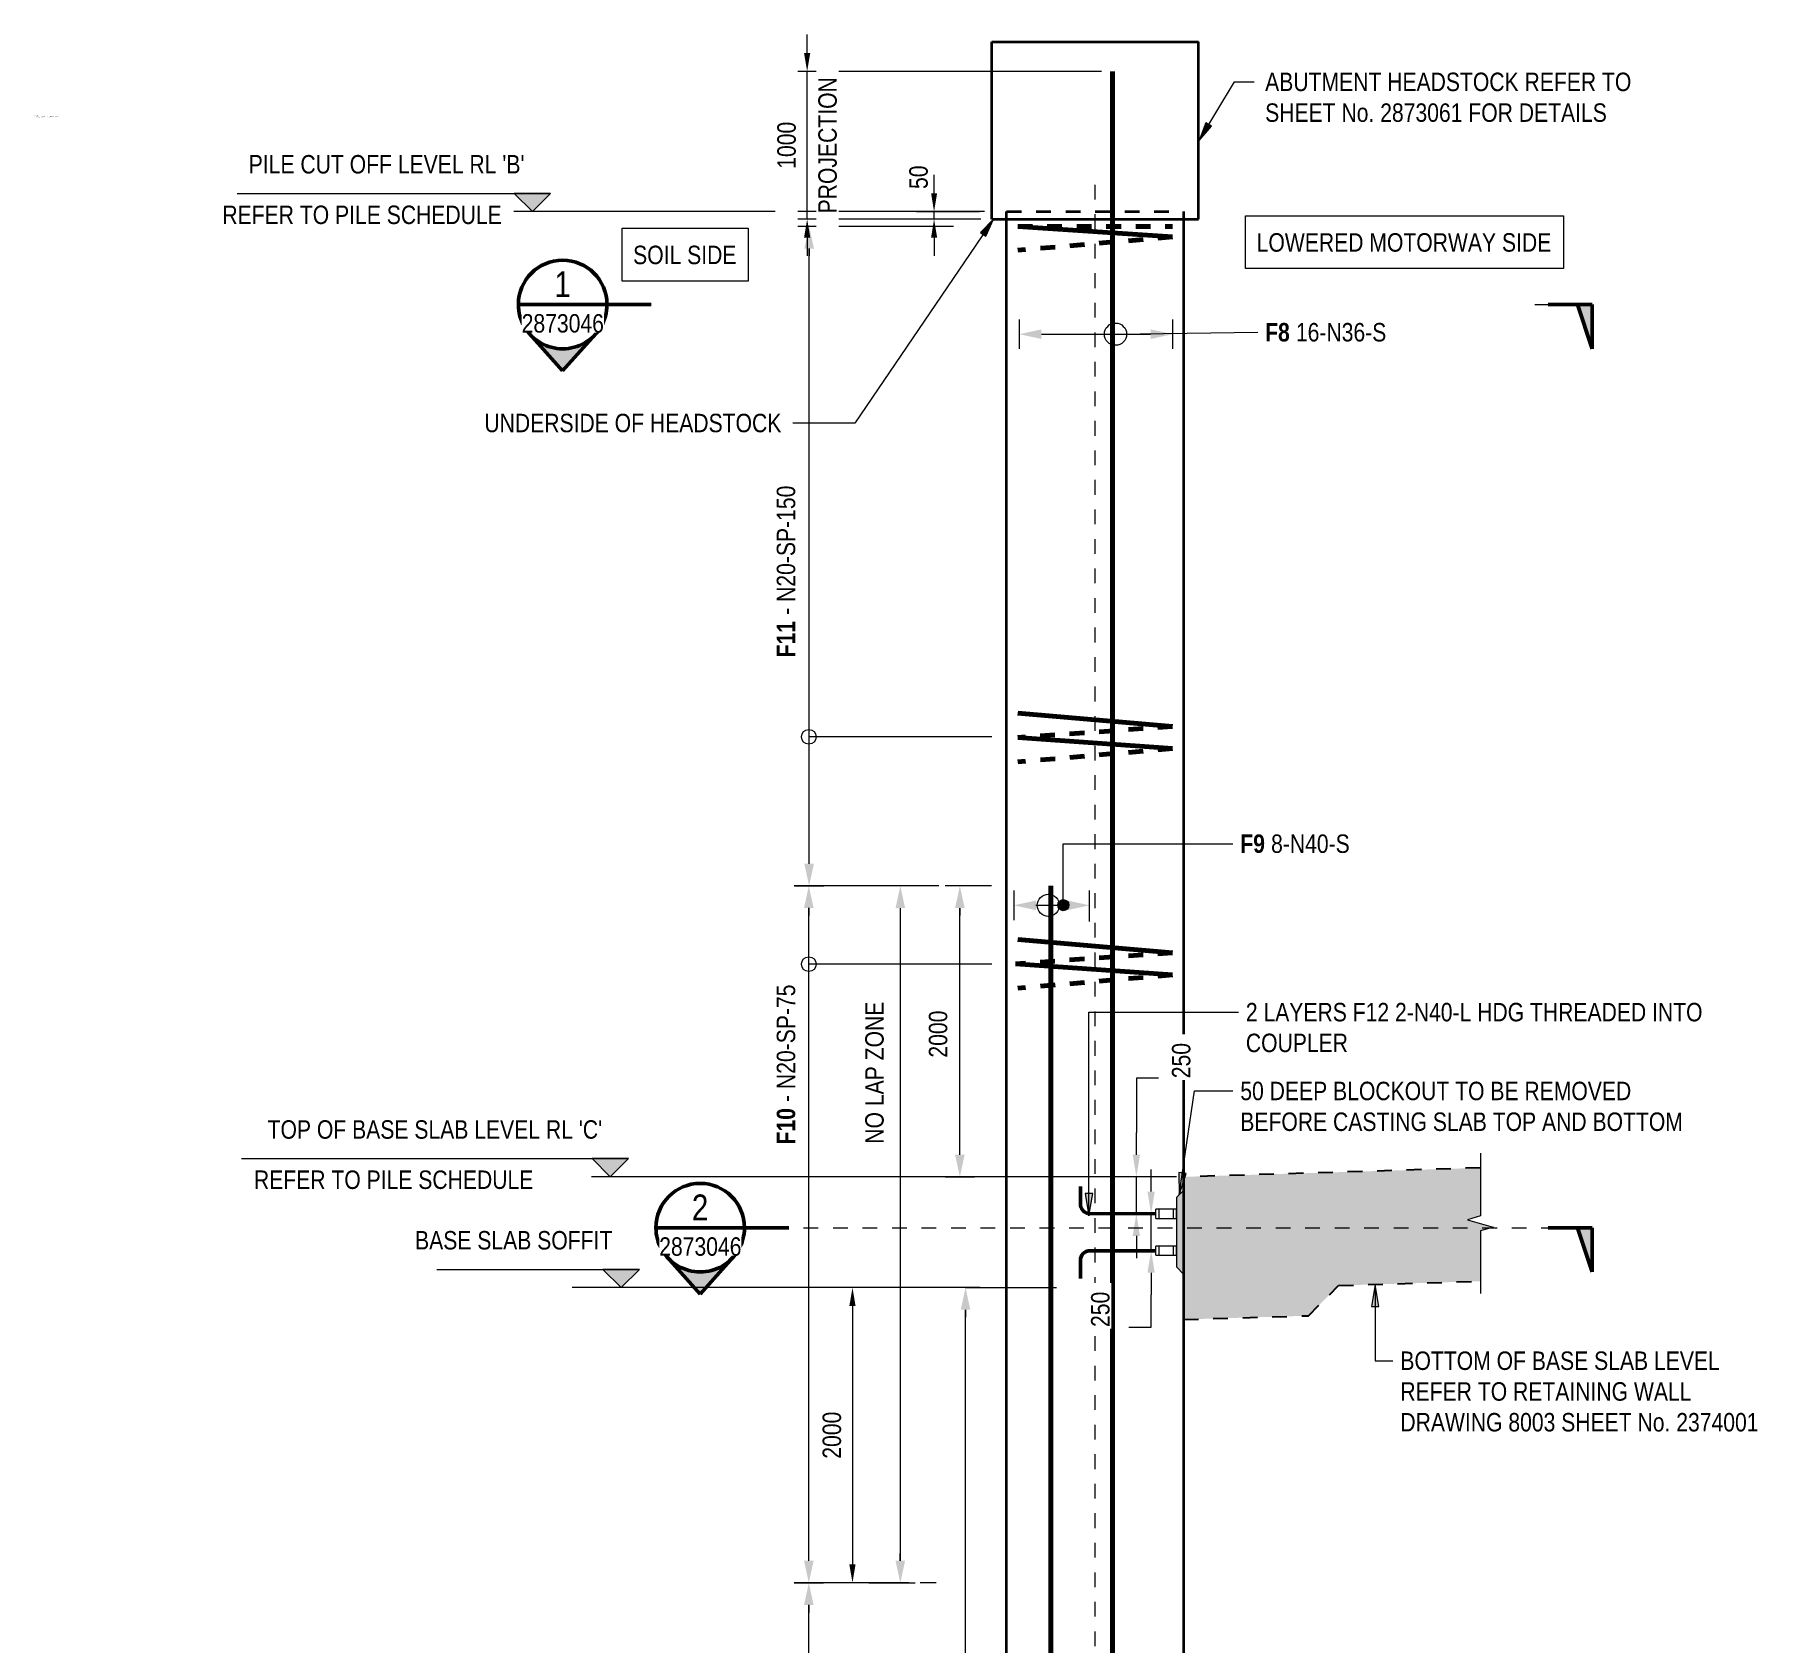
# Model space of a CAD drawing. Header units: metres. Extents: x 1.3 to 20.2, y -17.3 to 3.8.
# Drawn here: x 1.31 to 12.99, y -7.74 to 3.16 of the extents above; entities that cross this region are included whole.
import ezdxf

# ---------------------------------------------------------------- set-up
doc = ezdxf.new("R2010")
doc.units = ezdxf.units.M
for name, pattern in [('Dot_Section Line', [0.02, 0, -0.02]), ('JacobsCenter', [0.015, 0.009, -0.0015, 0.003, -0.0015]), ('JacobsDash', [0.0045, 0.003, -0.0015])]:
    doc.linetypes.add(name, pattern=pattern)
doc.layers.get('Defpoints').update_dxf_attribs({"color": 41})
for name, color, linetype, lineweight in [('A-ANNO-DIMS', 7, 'Continuous', 9), ('A-ANNO-NOTE', 7, 'Continuous', 9), ('A-DETL', 7, 'Continuous', 13), ('A-DETL-GENF', 7, 'Continuous', 9), ('G-ANNO-SYMB', 7, 'Continuous', 9), ('G-ANNO-TEXT', 7, 'Continuous', 9)]:
    doc.layers.add(name, color=color, linetype=linetype, lineweight=lineweight)
doc.styles.add('Arial Narrow', font='ARIALN.TTF', dxfattribs={"height": 0.0035})
doc.styles.add('Arial Narrow_1', font='ARIALN.TTF', dxfattribs={"height": 0.005})
doc.styles.add('Arial Narrow_2', font='ARIALN.TTF', dxfattribs={"height": 0.125})
doc.styles.add('Arial Narrow_3', font='ARIALN.TTF', dxfattribs={"height": 0.175})
doc.styles.add('Arial Narrow_B', font='ARIALNB.TTF', dxfattribs={"height": 0.125})
doc.dimstyles.new('____ddd_____Opaque', dxfattribs={"dimscale": 0.3048, "dimtxt": 0.127929, "dimasz": 0.492126, "dimexe": 0.246063, "dimexo": 0.164042, "dimgap": 0.19685, "dimtad": 1, "dimdec": 0, "dimlfac": 1000, "dimzin": 0, "dimdsep": 46, "dimtxsty": 'Arial Narrow_2', "dimsah": 1, "dimcen": 0.09, "dimaunit": 1, "dimadec": 4, "dimazin": 0, "dimtfac": 1, "dimtdec": 4, "dimtix": 1, "dimtmove": 1, "dimatfit": 3, "dimfxl": 1, "dimtvp": 1, "dimtfill": 1, "dimtolj": 1, "dimtzin": 0, "dimlwd": 13, "dimlwe": 13, "dimarcsym": 2})
doc.dimstyles.new('Dimension_Standard_O__mm_', dxfattribs={"dimscale": 0.3048, "dimtxt": 0.127929, "dimasz": 0.410105, "dimexe": 0.393701, "dimexo": 0.246063, "dimgap": 0.246063, "dimtad": 1, "dimdec": 0, "dimlfac": 1000, "dimzin": 0, "dimdsep": 46, "dimtxsty": 'Arial Narrow_2', "dimsah": 1, "dimcen": 0.09, "dimaunit": 1, "dimadec": 4, "dimazin": 0, "dimtfac": 1, "dimtdec": 4, "dimtix": 1, "dimtmove": 0, "dimatfit": 3, "dimfxl": 1, "dimtvp": 1, "dimtfill": 1, "dimtolj": 1, "dimtzin": 0, "dimlwd": 18, "dimlwe": 18, "dimarcsym": 2})
doc.dimstyles.new('Dimension_Standard_O__mm__1', dxfattribs={"dimscale": 0.3048, "dimtxt": 0.127929, "dimasz": 0.410105, "dimexe": 0.393701, "dimexo": 0.246063, "dimgap": 0.246063, "dimtad": 1, "dimdec": 0, "dimlfac": 1000, "dimzin": 0, "dimdsep": 46, "dimtxsty": 'Arial Narrow_2', "dimsah": 1, "dimcen": 0.09, "dimaunit": 1, "dimadec": 4, "dimazin": 0, "dimtfac": 1, "dimtdec": 4, "dimtix": 1, "dimtmove": 2, "dimatfit": 3, "dimfxl": 1, "dimtvp": 1, "dimtfill": 1, "dimtolj": 1, "dimtzin": 0, "dimlwd": 18, "dimlwe": 18, "dimarcsym": 2})

# ---------------------------------------------------------------- blocks, each defined once
blk = doc.blocks.new('T2DExtentArrowReinf2 - Extent-7882080-DRG-2873046 - PILE ELAVATION')
at = {"layer": 'A-DETL-GENF'}
for p, q in [((0, 0.01), (0, -0.047)), ((0.15, 0), (0.89, 0)), ((1.04, -0.047), (1.04, 0))]:
    blk.add_line(p, q, dxfattribs=at)
blk = doc.blocks.new('T2DExtentArrowReinf2 - Extent-9206453-DRG-2873046 - PILE ELAVATION')
at = {"layer": 'A-DETL-GENF'}
for p, q in [((0, 0.01), (0, -0.038)), ((0.15, 0), (0.364, 0)), ((0.514, -0.11), (0.514, 0))]:
    blk.add_line(p, q, dxfattribs=at)
blk = doc.blocks.new('T2DExtentArrowReinf2 - Extent-9206446-DRG-2873046 - PILE ELAVATION')
at = {"layer": 'A-DETL-GENF'}
for p, q in [((0, 0.01), (0, -0.038)), ((0.15, 0), (4.317, 0)), ((4.467, -0.979), (4.467, 0))]:
    blk.add_line(p, q, dxfattribs=at)
blk = doc.blocks.new('T2DExtentArrowReinf2 - Extent-9206425-DRG-2873046 - PILE ELAVATION')
at = {"layer": 'A-DETL-GENF'}
for p, q in [((0, 0.01), (0, -0.038)), ((0.15, 0), (5.806, 0)), ((5.956, -0.616), (5.956, 0))]:
    blk.add_line(p, q, dxfattribs=at)
blk = doc.blocks.new('SC_DET_BREAK LINE - Std Break-9236497-DRG-2873046 - PILE ELAVATION')
at = {"layer": 'A-DETL-GENF', "lineweight": 13}
for p, q in [((-0.1, 0), (0.325, 0)), ((0.325, 0), (0.35, -0.087)), ((0.35, -0.087), (0.4, 0.087)), ((0.4, 0.087), (0.425, 0)), ((0.425, 0), (0.85, 0))]:
    blk.add_line(p, q, dxfattribs=at)
blk = doc.blocks.new('T2DExtentArrowReinf2 - Extent-9206422-DRG-2873046 - PILE ELAVATION')
at = {"layer": 'A-DETL-GENF'}
for p, q in [((0, 0.01), (0, -0.038)), ((0.15, 0), (1.821, 0)), ((1.971, -0.214), (1.971, 0))]:
    blk.add_line(p, q, dxfattribs=at)
blk = doc.blocks.new('T2DExtentArrowReinf2 - Extent-9206427-DRG-2873046 - PILE ELAVATION')
at = {"layer": 'A-DETL-GENF'}
for p, q in [((0, 0.01), (0, -0.038)), ((0.15, 0), (8.973, 0)), ((9.123, -0.616), (9.123, 0))]:
    blk.add_line(p, q, dxfattribs=at)
blk = doc.blocks.new('T2DExtentArrowReinf2 - Extent-9206438-DRG-2873046 - PILE ELAVATION')
at = {"layer": 'A-DETL-GENF'}
for p, q in [((0, 0.01), (0, -0.038)), ((0.15, 0), (4.572, 0)), ((4.722, -0.88), (4.722, 0))]:
    blk.add_line(p, q, dxfattribs=at)
blk = doc.blocks.new('T2DExtentArrowReinf2 - Extent-9206458-DRG-2873046 - PILE ELAVATION')
at = {"layer": 'A-DETL-GENF'}
for p, q in [((0, 0.01), (0, -0.038)), ((0.15, 0), (4.572, 0)), ((4.722, -0.214), (4.722, 0))]:
    blk.add_line(p, q, dxfattribs=at)
blk = doc.blocks.new('Drafting View - sectionTail-4870194-DRG-2873046 - PILE ELAVATION')
at = {"layer": 'G-ANNO-SYMB'}
blk.add_hatch(color=256, dxfattribs=at).paths.add_polyline_path([(-0.006, 0.006), (-0.004, 0), (-0.006, 0)])
at = {"layer": 'G-ANNO-SYMB', "lineweight": 50}
for p, q in [((-0.006, 0.006), (-0.006, 0)), ((-0.004, 0), (-0.006, 0.006)), ((-0.006, 0), (-0.004, 0)), ((-0.006, 0), (0, 0))]:
    blk.add_line(p, q, dxfattribs=at)
blk = doc.blocks.new('Drafting View - SectionHead-4898858-DRG-2873046 - PILE ELAVATION')
at = {"layer": 'G-ANNO-SYMB'}
h = blk.add_hatch(color=256, dxfattribs=at)
edge = h.paths.add_edge_path()
edge.add_line((-0.002, 0.009), (0.00247, 0.004))
edge.add_arc((-0.002, 0), 0.006, 41.8277, 138.1723)
edge.add_line((-0.00647, 0.004), (-0.002, 0.009))
at = {"layer": 'G-ANNO-SYMB', "lineweight": 50}
for p, q in [((-0.002, 0.009), (-0.00647, 0.004)), ((0.00247, 0.004), (-0.002, 0.009)), ((0.004, 0), (0.01, 0))]:
    blk.add_line(p, q, dxfattribs=at)
for start, end in [(360, 180), (180, 360)]:
    blk.add_arc((-0.002, 0), 0.006, start, end, dxfattribs=at)
blk = doc.blocks.new('DIMBLOCK1-DRG-2873046 - PILE ELAVATION')
at = {"layer": 'A-ANNO-DIMS', "color": 0, "lineweight": 18, "transparency": 16777216}
for p, q in [((6.546, 3.036), (6.546, 3.161)), ((8.541, 2.911), (6.426, 2.911)), ((6.546, 1.911), (6.546, 2.911)), ((7.723, 1.911), (6.426, 1.911)), ((6.546, 1.786), (6.546, 1.661))]:
    blk.add_line(p, q, dxfattribs=at)
at = {"layer": 'A-ANNO-DIMS', "color": 0, "transparency": 16777216}
for points in [[(6.525, 3.036), (6.567, 3.036), (6.546, 2.911)], [(6.525, 1.786), (6.567, 1.786), (6.546, 1.911)]]:
    blk.add_solid(points, dxfattribs=at)
at = {"layer": 'Defpoints', "color": 0, "transparency": 16777216}
for p in [(6.546, 2.911), (8.616, 2.911), (7.798, 1.911)]:
    blk.add_point(p, dxfattribs=at)
at = {"layer": 'A-ANNO-DIMS', "color": 0, "lineweight": 18, "transparency": 16777216, "char_height": 0.125, "width": 1.10872, "attachment_point": 5, "rotation": 90, "style": 'Arial Narrow_2', "bg_fill": 3, "box_fill_scale": 1.1, "bg_fill_color": 256, "bg_fill_true_color": 13158600, "bg_fill_transparency": 0}
for s, insert in [('\\A1;1000', (6.407, 2.411)), ('\\A1;PROJECTION', (6.685, 2.411))]:
    blk.add_mtext(s, dxfattribs=dict(at, insert=insert))
blk = doc.blocks.new('SYM_ANO_Level1 - FINISHED LEVEL-7882076-DRG-2873046 - PILE ELAVATION')
at = {"layer": 'A-ANNO-NOTE'}
blk.add_hatch(color=256, dxfattribs=at).paths.add_polyline_path([(0, 0), (0.00247, -0.00247), (-0.00247, -0.00247)])
for p, q in [((-0.00247, 0), (0.00253, 0)), ((0, 0), (-0.00247, -0.00247)), ((0.00247, -0.00247), (0, 0)), ((-0.00247, -0.00247), (0.00247, -0.00247)), ((0.025, -0.00247), (-0.00247, -0.00247))]:
    blk.add_line(p, q, dxfattribs=at)
blk = doc.blocks.new('DIMBLOCK2-DRG-2873046 - PILE ELAVATION')
at = {"layer": 'A-ANNO-DIMS', "color": 0, "lineweight": 13, "transparency": 16777216}
for p, q in [((8.927, -3.909), (8.777, -3.909)), ((8.777, -3.909), (8.777, -4.277)), ((8.777, -4.427), (8.777, -4.277)), ((9.048, -4.577), (8.702, -4.577)), ((8.777, -4.827), (8.777, -4.577)), ((8.86, -4.827), (8.702, -4.827)), ((8.777, -4.977), (8.777, -5.127))]:
    blk.add_line(p, q, dxfattribs=at)
at = {"layer": 'A-ANNO-DIMS', "color": 0, "transparency": 16777216}
for points in [[(8.752, -4.427), (8.802, -4.427), (8.777, -4.577)], [(8.752, -4.977), (8.802, -4.977), (8.777, -4.827)]]:
    blk.add_solid(points, dxfattribs=at)
at = {"layer": 'Defpoints', "color": 0, "transparency": 16777216}
for p in [(8.777, -4.577), (9.098, -4.577), (8.91, -4.827)]:
    blk.add_point(p, dxfattribs=at)
at = {"layer": 'A-ANNO-DIMS', "color": 0, "lineweight": 13, "transparency": 16777216, "insert": (9.018, -3.909), "char_height": 0.125, "width": 0.2851, "attachment_point": 1, "rotation": 90, "line_spacing_factor": 0.974696, "style": 'Arial Narrow_2', "bg_fill": 3, "box_fill_scale": 1.1, "bg_fill_color": 256, "bg_fill_true_color": 13158600, "bg_fill_transparency": 0}
blk.add_mtext('\\A1;250', dxfattribs=at)
blk = doc.blocks.new('DIMBLOCK3-DRG-2873046 - PILE ELAVATION')
at = {"layer": 'A-ANNO-DIMS', "color": 0, "lineweight": 13, "transparency": 16777216}
for p, q in [((8.877, -4.677), (8.877, -4.527)), ((8.86, -4.827), (8.802, -4.827)), ((8.877, -5.077), (8.877, -4.827)), ((8.86, -5.077), (8.802, -5.077)), ((8.877, -5.227), (8.877, -5.377)), ((8.877, -5.595), (8.877, -5.377)), ((8.727, -5.595), (8.877, -5.595))]:
    blk.add_line(p, q, dxfattribs=at)
at = {"layer": 'A-ANNO-DIMS', "color": 0, "transparency": 16777216}
for points in [[(8.852, -4.677), (8.902, -4.677), (8.877, -4.827)], [(8.852, -5.227), (8.902, -5.227), (8.877, -5.077)]]:
    blk.add_solid(points, dxfattribs=at)
at = {"layer": 'Defpoints', "color": 0, "transparency": 16777216}
for p in [(8.877, -4.827), (8.91, -4.827), (8.91, -5.077)]:
    blk.add_point(p, dxfattribs=at)
at = {"layer": 'A-ANNO-DIMS', "color": 0, "lineweight": 13, "transparency": 16777216, "insert": (8.47, -5.594), "char_height": 0.125, "width": 0.2851, "attachment_point": 1, "rotation": 90, "line_spacing_factor": 0.974696, "style": 'Arial Narrow_2', "bg_fill": 3, "box_fill_scale": 1.1, "bg_fill_color": 256, "bg_fill_true_color": 13158600, "bg_fill_transparency": 0}
blk.add_mtext('\\A1;250', dxfattribs=at)
blk = doc.blocks.new('DIMBLOCK6-DRG-2873046 - PILE ELAVATION')
at = {"layer": 'A-ANNO-DIMS', "color": 0, "lineweight": 18, "transparency": 16777216}
for p, q in [((6.866, -5.327), (6.733, -5.327)), ((6.853, -5.452), (6.853, -7.202)), ((7.236, -7.327), (6.733, -7.327))]:
    blk.add_line(p, q, dxfattribs=at)
at = {"layer": 'A-ANNO-DIMS', "color": 0, "transparency": 16777216}
for points in [[(6.832, -5.452), (6.874, -5.452), (6.853, -5.327)], [(6.832, -7.202), (6.874, -7.202), (6.853, -7.327)]]:
    blk.add_solid(points, dxfattribs=at)
at = {"layer": 'Defpoints', "color": 0, "transparency": 16777216}
for p in [(6.941, -5.327), (6.853, -7.327), (7.311, -7.327)]:
    blk.add_point(p, dxfattribs=at)
at = {"layer": 'A-ANNO-DIMS', "color": 0, "lineweight": 18, "transparency": 16777216, "insert": (6.714, -6.327), "char_height": 0.125, "width": 0.38013, "attachment_point": 5, "rotation": 90, "style": 'Arial Narrow_2', "bg_fill": 3, "box_fill_scale": 1.1, "bg_fill_color": 256, "bg_fill_true_color": 13158600, "bg_fill_transparency": 0}
blk.add_mtext('\\A1;2000', dxfattribs=at)
blk = doc.blocks.new('SYM_ANO_Level1 - FINISHED LEVEL-9206403-DRG-2873046 - PILE ELAVATION')
at = {"layer": 'A-ANNO-NOTE'}
blk.add_hatch(color=256, dxfattribs=at).paths.add_polyline_path([(0, 0), (0.00247, -0.00247), (-0.00247, -0.00247)])
for p, q in [((-0.00247, 0), (0.00253, 0)), ((0, 0), (-0.00247, -0.00247)), ((0.00247, -0.00247), (0, 0)), ((-0.00247, -0.00247), (0.00247, -0.00247)), ((0.05, -0.00247), (-0.00247, -0.00247))]:
    blk.add_line(p, q, dxfattribs=at)
blk = doc.blocks.new('SymbolReinfLoop - Loop-7876044-DRG-2873046 - PILE ELAVATION')
at = {"layer": 'A-ANNO-NOTE', "lineweight": 13}
blk.add_circle((0, 0), 0.001, dxfattribs=at)
blk = doc.blocks.new('SYM_ANO_Level1 - FINISHED LEVEL-9206455-DRG-2873046 - PILE ELAVATION')
at = {"layer": 'A-ANNO-NOTE'}
blk.add_hatch(color=256, dxfattribs=at).paths.add_polyline_path([(0, 0), (0.00247, -0.00247), (-0.00247, -0.00247)])
for p, q in [((-0.00247, 0), (0.00253, 0)), ((0, 0), (-0.00247, -0.00247)), ((0.00247, -0.00247), (0, 0)), ((-0.00247, -0.00247), (0.00247, -0.00247)), ((0.04, -0.00247), (-0.00247, -0.00247))]:
    blk.add_line(p, q, dxfattribs=at)
blk = doc.blocks.new('DIMBLOCK7-DRG-2873046 - PILE ELAVATION')
at = {"layer": 'A-ANNO-DIMS', "color": 0, "lineweight": 18, "transparency": 16777216}
for p, q in [((7.406, 2.086), (7.406, 2.211)), ((7.715, 1.961), (7.286, 1.961)), ((7.723, 1.911), (7.286, 1.911)), ((7.406, 1.911), (7.406, 1.961)), ((7.406, 1.786), (7.406, 1.661))]:
    blk.add_line(p, q, dxfattribs=at)
at = {"layer": 'A-ANNO-DIMS', "color": 0, "transparency": 16777216}
blk.add_solid([(7.386, 1.786), (7.427, 1.786), (7.406, 1.911)], dxfattribs=at)
at = {"layer": 'Defpoints', "color": 0, "transparency": 16777216}
for p in [(7.406, 1.961), (7.79, 1.961), (7.798, 1.911)]:
    blk.add_point(p, dxfattribs=at)
at = {"layer": 'A-ANNO-DIMS', "color": 0, "lineweight": 18, "transparency": 16777216, "insert": (7.238, 2.115), "char_height": 0.125, "width": 0.19007, "attachment_point": 1, "rotation": 90, "line_spacing_factor": 0.974696, "style": 'Arial Narrow_2', "bg_fill": 3, "box_fill_scale": 1.1, "bg_fill_color": 256, "bg_fill_true_color": 13158600, "bg_fill_transparency": 0}
blk.add_mtext('\\A1;50', dxfattribs=at)
at = {"layer": 'A-ANNO-DIMS', "color": 0, "transparency": 16777216}
blk.add_solid([(7.386, 2.086), (7.427, 2.086), (7.406, 1.961)], dxfattribs=at)

msp = doc.modelspace()

# ---------------------------------------------------------------- hatches: boundary and pattern name
at = {"layer": 'A-ANNO-NOTE'}
for points in [[(6.592, 1.7115), (6.5595, 1.8615), (6.527, 1.7115)], [(8.1338, 1.0989), (8.1338, 1.1639), (7.9838, 1.1314)], [(8.8738, 1.0989), (9.0238, 1.1314), (8.8738, 1.1639)], [(6.5595, -2.6059), (6.592, -2.4559), (6.527, -2.4559)], [(6.5898, -2.7559), (6.5573, -2.6059), (6.5248, -2.7559), (6.527, -2.7559)], [(7.1449, -2.7559), (7.2099, -2.7559), (7.1774, -2.6059)], [(7.6135, -2.7559), (7.581, -2.6059), (7.5485, -2.7559), (7.5868, -2.7559)], [(8.0961, -2.7702), (8.0961, -2.7052), (7.9461, -2.7377), (7.9838, -2.7459)], [(8.3103, -2.7702), (8.4603, -2.7377), (8.3103, -2.7052)], [(7.581, -4.5771), (7.6135, -4.4271), (7.5485, -4.4271)], [(7.6518, -5.4775), (7.6193, -5.3275), (7.5868, -5.4775)], [(6.5573, -7.3275), (6.5898, -7.1775), (6.5248, -7.1775), (6.527, -7.1876)], [(7.1774, -7.3275), (7.2099, -7.1775), (7.1449, -7.1775)], [(6.5248, -7.4775), (6.5898, -7.4775), (6.5573, -7.3275), (6.527, -7.4673)]]:
    msp.add_hatch(color=256, dxfattribs=at).paths.add_polyline_path(points)
at = {"layer": 'A-DETL-GENF', "true_color": 0xffffff}
for points in [[(9.098, -5.543), (9.9433, -5.5177), (10.148, -5.3131), (11.1083, -5.284), (11.1083, -4.9423), (11.1958, -4.9173), (11.0208, -4.8673), (11.1083, -4.8423), (11.1083, -4.5162), (9.098, -4.5771), (9.098, -5.5177)], [(9.098, -5.2375), (9.098, -4.6671), (9.048, -4.7171), (9.048, -5.1875)]]:
    msp.add_hatch(color=7, dxfattribs=at).paths.add_polyline_path(points)
at = {"layer": 'G-ANNO-TEXT'}
for points in [[(9.2029, 2.4442), (9.2865, 2.5397), (9.2488, 2.5625)], [(7.8093, 1.9113), (7.7207, 1.8204), (7.7572, 1.7956)], [(9.0671, -4.6991), (9.1138, -4.5544), (9.0642, -4.5471)], [(8.456, -4.8401), (8.4811, -4.6901), (8.4309, -4.6901)], [(10.3953, -5.306), (10.3702, -5.456), (10.4204, -5.456)]]:
    msp.add_hatch(color=256, dxfattribs=at).paths.add_polyline_path(points)
h = msp.add_hatch(color=256, dxfattribs=at)
edge = h.paths.add_edge_path()
edge.add_arc((8.2817, -2.7364), 0.0375, 0, 360)

# ---------------------------------------------------------------- linework, layer by layer
at = {"layer": 'A-ANNO-NOTE'}
for p, q in [((6.6595, 1.8615), (6.4595, 1.8615)), ((6.5595, 1.7115), (6.5595, 1.6615)), ((7.9838, 1.2314), (7.9838, 1.0314)), ((9.0238, 1.0314), (9.0238, 1.2314)), ((8.1338, 1.1314), (8.1838, 1.1314)), ((8.8738, 1.1314), (8.8238, 1.1314)), ((6.5595, -2.4559), (6.5595, -2.4059)), ((6.6573, -2.6059), (6.4573, -2.6059)), ((6.4595, -2.6059), (6.6595, -2.6059)), ((7.2774, -2.6059), (7.0774, -2.6059)), ((7.681, -2.6059), (7.481, -2.6059)), ((7.9461, -2.6377), (7.9461, -2.8377)), ((8.4603, -2.8377), (8.4603, -2.6377)), ((6.5573, -2.7559), (6.5573, -2.8059)), ((7.1774, -2.7559), (7.1774, -2.8059)), ((7.581, -2.7559), (7.581, -2.8059)), ((8.0961, -2.7377), (8.1461, -2.7377)), ((8.3103, -2.7377), (8.2603, -2.7377)), ((7.581, -4.4271), (7.581, -4.3771)), ((7.481, -4.5771), (7.681, -4.5771)), ((7.7193, -5.3275), (7.5193, -5.3275)), ((7.6193, -5.4775), (7.6193, -5.5275)), ((6.5573, -7.1775), (6.5573, -7.1275)), ((7.1774, -7.1775), (7.1774, -7.1275)), ((6.6573, -7.3275), (6.4573, -7.3275)), ((6.4573, -7.3275), (6.6573, -7.3275)), ((7.0774, -7.3275), (7.2774, -7.3275)), ((6.5573, -7.4775), (6.5573, -7.5275))]:
    msp.add_line(p, q, dxfattribs=at)
for centre in [(8.6356, 1.1314), (8.1803, -2.7377)]:
    msp.add_circle(centre, 0.075, dxfattribs=at)
at = {"layer": 'A-DETL', "color": 8, "lineweight": 35, "true_color": 0x808080}
for p, q in [((7.798, 3.1115), (9.198, 3.1115)), ((7.798, 1.9115), (7.798, 3.1115)), ((9.198, 1.9115), (9.198, 3.1115)), ((7.798, 1.9115), (9.198, 1.9115))]:
    msp.add_line(p, q, dxfattribs=at)
at = {"layer": 'A-DETL', "lineweight": 70}
for p, q in [((8.6156, -13.9941), (8.6156, 2.9115)), ((7.973, 1.8615), (9.023, 1.79)), ((7.973, -1.436), (9.023, -1.526)), ((7.973, -1.601), (9.023, -1.676)), ((8.198, -11.3059), (8.198, -2.6059)), ((7.973, -2.9687), (9.023, -3.0587)), ((7.958, -3.1337), (9.023, -3.2087))]:
    msp.add_line(p, q, dxfattribs=at)
at = {"layer": 'A-DETL', "linetype": 'JacobsCenter', "lineweight": 9}
msp.add_line((8.498, -16.9562), (8.498, 2.1438), dxfattribs=at)
at = {"layer": 'A-DETL', "lineweight": 9}
for p, q in [((7.748, 1.9615), (4.628, 1.9615)), ((7.7973, -1.5964), (6.5573, -1.5964)), ((7.7973, -3.1364), (6.5573, -3.1364)), ((8.91, -4.5771), (5.11, -4.5771)), ((7.6532, -5.3275), (4.9532, -5.3275))]:
    msp.add_line(p, q, dxfattribs=at)
at = {"layer": 'A-DETL', "linetype": 'JacobsDash', "lineweight": 35}
for p in [(7.898, 1.9615), (9.098, 1.9115)]:
    msp.add_line(p, (9.098, 1.9615), dxfattribs=at)
at = {"layer": 'A-DETL', "lineweight": 35}
for p, q in [((7.898, -16.5941), (7.898, 1.9615)), ((9.098, -16.5941), (9.098, 1.9115))]:
    msp.add_line(p, q, dxfattribs=at)
at = {"layer": 'A-DETL', "linetype": 'JacobsDash', "lineweight": 70}
for p, q in [((7.973, 1.8615), (9.023, 1.8615)), ((7.973, 1.8615), (9.023, 1.8615)), ((9.023, 1.79), (7.973, 1.7)), ((9.023, -1.526), (7.973, -1.601)), ((9.023, -1.676), (7.973, -1.766)), ((9.023, -3.0587), (7.958, -3.1337)), ((9.023, -3.2087), (7.973, -3.2987))]:
    msp.add_line(p, q, dxfattribs=at)
at = {"layer": 'A-DETL', "linetype": 'JacobsDash', "lineweight": 25}
for p, q in [((11.1083, -4.5162), (9.098, -4.5771)), ((9.098, -4.5771), (9.098, -5.543)), ((9.9433, -5.5177), (10.148, -5.3131)), ((10.148, -5.3131), (11.1083, -5.284)), ((9.098, -5.543), (9.9433, -5.5177))]:
    msp.add_line(p, q, dxfattribs=at)
at = {"layer": 'A-DETL', "lineweight": 50}
for p, q in [((8.3983, -4.6426), (8.3983, -4.764)), ((8.91, -4.8271), (8.4486, -4.8246)), ((8.91, -5.0775), (8.4623, -5.0775)), ((8.3983, -5.1434), (8.3983, -5.2648))]:
    msp.add_line(p, q, dxfattribs=at)
at = {"layer": 'A-DETL'}
for p, q in [((9.098, -4.6671), (9.048, -4.7171)), ((9.098, -5.2375), (9.098, -4.6671)), ((9.048, -4.7171), (9.048, -5.1875)), ((9.048, -4.7961), (8.91, -4.7961)), ((8.91, -4.8581), (8.91, -4.7961)), ((8.91, -4.8581), (9.048, -4.8581)), ((8.93, -4.7961), (8.93, -4.8581)), ((9.028, -4.8581), (9.028, -4.7961)), ((9.048, -4.8581), (9.048, -4.7961)), ((9.048, -5.0465), (8.91, -5.0465)), ((8.91, -5.1085), (8.91, -5.0465)), ((8.91, -5.1085), (9.048, -5.1085)), ((8.93, -5.0465), (8.93, -5.1085)), ((9.028, -5.1085), (9.028, -5.0465)), ((9.048, -5.1085), (9.048, -5.0465)), ((9.048, -5.1875), (9.098, -5.2375))]:
    msp.add_line(p, q, dxfattribs=at)
at = {"layer": 'A-DETL', "color": 7, "lineweight": 9, "true_color": 0xffffff}
msp.add_line((7.4193, -7.3275), (7.3113, -7.3275), dxfattribs=at)
at = {"layer": 'A-DETL', "lineweight": 50}
for centre, start, end in [((8.4623, -4.7621), 178.28164, 257.63996), ((8.4623, -5.1415), 90, 181.71836)]:
    msp.add_arc(centre, 0.064, start, end, dxfattribs=at)
at = {"layer": 'G-ANNO-SYMB', "lineweight": 50}
for p, q in [((4.5891, 1.3325), (5.1891, 1.3325)), ((5.5212, -4.9213), (6.1212, -4.9213))]:
    msp.add_line(p, q, dxfattribs=at)
at = {"layer": 'G-ANNO-SYMB', "color": 7, "linetype": 'Dot_Section Line', "true_color": 0xffffff}
for p, q in [((4.9891, 1.3325), (5.2941, 1.3325)), ((11.4773, 1.3325), (11.5669, 1.3325))]:
    msp.add_line(p, q, dxfattribs=at)
at = {"layer": 'G-ANNO-TEXT'}
for p, q in [((9.2029, 2.4442), (9.4429, 2.8406)), ((9.4429, 2.8406), (9.5748, 2.8406)), ((9.2488, 2.5625), (9.2029, 2.4442)), ((9.2029, 2.4442), (9.2865, 2.5397)), ((9.2865, 2.5397), (9.2488, 2.5625)), ((7.8093, 1.9113), (6.8687, 0.5296)), ((7.8093, 1.9113), (7.7207, 1.8204)), ((7.7572, 1.7956), (7.8093, 1.9113)), ((7.7207, 1.8204), (7.7572, 1.7956)), ((8.6424, 1.1314), (9.5998, 1.1446)), ((6.4514, 0.5296), (6.4481, 0.5296)), ((6.8687, 0.5296), (6.4514, 0.5296)), ((8.2817, -2.32), (9.4314, -2.32)), ((8.2817, -2.7364), (8.2817, -2.32)), ((8.456, -3.4611), (9.4691, -3.4611)), ((8.456, -4.8401), (8.456, -3.4611)), ((9.0671, -4.6991), (9.171, -3.9952)), ((9.171, -3.9952), (9.4314, -3.9952)), ((9.1138, -4.5544), (9.0642, -4.5471)), ((9.0642, -4.5471), (9.0671, -4.6991)), ((9.0671, -4.6991), (9.1138, -4.5544)), ((8.4811, -4.6901), (8.4309, -4.6901)), ((8.4309, -4.6901), (8.456, -4.8401)), ((8.456, -4.8401), (8.4811, -4.6901)), ((10.3953, -5.306), (10.3702, -5.456)), ((10.4204, -5.456), (10.3953, -5.306)), ((10.3953, -5.306), (10.3953, -5.8225)), ((10.3702, -5.456), (10.4204, -5.456)), ((10.3953, -5.8225), (10.5162, -5.8225))]:
    msp.add_line(p, q, dxfattribs=at)
at = {"layer": 'G-ANNO-TEXT', "lineweight": 18, "flags": 128}
for points in [[(9.5172, 1.9341), (11.6717, 1.9341), (11.6717, 1.5756), (9.5172, 1.5756)], [(5.2915, 1.8495), (6.146, 1.8495), (6.146, 1.491), (5.2915, 1.491)]]:
    msp.add_lwpolyline(points, close=True, dxfattribs=at)
at = {"layer": 'G-ANNO-TEXT'}
msp.add_circle((8.2817, -2.7364), 0.0375, dxfattribs=at)

# ---------------------------------------------------------------- block references
at = {"layer": 'A-ANNO-NOTE', "xscale": 50, "yscale": 50, "zscale": 50}
for p in [(6.5573, -1.5964), (6.5573, -3.1364)]:
    msp.add_blockref('SymbolReinfLoop - Loop-7876044-DRG-2873046 - PILE ELAVATION', p, dxfattribs=at)
at = {"layer": 'A-ANNO-NOTE', "xscale": 50, "yscale": 50, "zscale": 50, "rotation": 180}
for name, p in [('SYM_ANO_Level1 - FINISHED LEVEL-9206403-DRG-2873046 - PILE ELAVATION', (5.2122, -4.5771)), ('SYM_ANO_Level1 - FINISHED LEVEL-7882076-DRG-2873046 - PILE ELAVATION', (5.2856, -5.3275))]:
    msp.add_blockref(name, p, dxfattribs=at)
at = {"layer": 'A-DETL-GENF'}
for name, p, rotation in [('T2DExtentArrowReinf2 - Extent-9206446-DRG-2873046 - PILE ELAVATION', (6.5595, -2.6059), 89.99999999999993), ('T2DExtentArrowReinf2 - Extent-9206438-DRG-2873046 - PILE ELAVATION', (6.5573, -7.3275), 89.9999999999999), ('T2DExtentArrowReinf2 - Extent-9206458-DRG-2873046 - PILE ELAVATION', (7.1774, -2.6059), 269.9999999999999), ('T2DExtentArrowReinf2 - Extent-9206422-DRG-2873046 - PILE ELAVATION', (7.581, -4.5771), 89.99999999999993), ('SC_DET_BREAK LINE - Std Break-9236497-DRG-2873046 - PILE ELAVATION', (11.1083, -4.5171), 269.9999999999999), ('T2DExtentArrowReinf2 - Extent-9206425-DRG-2873046 - PILE ELAVATION', (7.6193, -11.2838), 89.99999999999993), ('T2DExtentArrowReinf2 - Extent-9206427-DRG-2873046 - PILE ELAVATION', (6.5573, -16.4501), 89.99999999999991)]:
    msp.add_blockref(name, p, dxfattribs=dict(at, rotation=rotation))
for name, p in [('T2DExtentArrowReinf2 - Extent-7882080-DRG-2873046 - PILE ELAVATION', (7.9838, 1.1314)), ('T2DExtentArrowReinf2 - Extent-9206453-DRG-2873046 - PILE ELAVATION', (7.9461, -2.7377))]:
    msp.add_blockref(name, p, dxfattribs=at)
at = {"layer": 'G-ANNO-SYMB', "lineweight": 50, "xscale": 49.99999999999998, "yscale": 49.99999999999998, "zscale": 49.99999999999998, "rotation": 180}
for p in [(11.5669, 1.3325), (11.5669, -4.9213)]:
    msp.add_blockref('Drafting View - sectionTail-4870194-DRG-2873046 - PILE ELAVATION', p, dxfattribs=at)
at = {"layer": 'G-ANNO-SYMB', "lineweight": 50, "extrusion": (0, 0, -1), "xscale": 49.99999999999998, "yscale": 49.99999999999998, "zscale": 49.99999999999998, "rotation": 180}
msp.add_blockref('Drafting View - SectionHead-4898858-DRG-2873046 - PILE ELAVATION', (-5.9212, -4.9213), dxfattribs=at)

# ---------------------------------------------------------------- texts
at = {"layer": 'A-ANNO-NOTE', "char_height": 0.125, "attachment_point": 1, "style": 'Arial Narrow_2', "bg_fill": 3, "box_fill_scale": 1, "bg_fill_color": 256, "bg_fill_true_color": 13158600, "bg_fill_transparency": 0}
for s, insert in [("PILE CUT OFF LEVEL RL 'B'", (2.7616, 2.3449)), ("TOP OF BASE SLAB LEVEL RL 'C'", (2.8895, -4.1937)), ('BASE SLAB SOFFIT', (3.8889, -4.9441))]:
    msp.add_mtext(s, dxfattribs=dict(at, insert=insert))
at = {"layer": 'G-ANNO-TEXT', "attachment_point": 1, "bg_fill": 3, "box_fill_scale": 1, "bg_fill_color": 256, "bg_fill_true_color": 13158600, "bg_fill_transparency": 0}
for s, insert, char_height, style in [('ABUTMENT HEADSTOCK REFER TO ', (9.6498, 2.9031), 0.125, 'Arial Narrow_2'), ('SHEET No. 2873061 FOR DETAILS', (9.6498, 2.6947), 0.125, 'Arial Narrow_2'), ('1.', (1.3097, 2.6064), 0.0035, 'Arial Narrow'), ('REFER TO PILE SCHEDULE', (2.5831, 2.0025), 0.125, 'Arial Narrow_2'), ('UNDERSIDE OF HEADSTOCK', (4.3589, 0.5921), 0.125, 'Arial Narrow_2')]:
    msp.add_mtext(s, dxfattribs=dict(at, insert=insert, char_height=char_height, style=style))
at = {"layer": 'G-ANNO-TEXT', "char_height": 0.125, "attachment_point": 1, "rotation": 90, "style": 'Arial Narrow_B', "bg_fill": 3, "box_fill_scale": 1, "bg_fill_color": 256, "bg_fill_transparency": 0}
for s, insert in [('F11', (6.34, -1.0577)), ('F10', (6.34, -4.3577))]:
    msp.add_mtext(s, dxfattribs=dict(at, insert=insert))
at = {"layer": 'G-ANNO-TEXT', "char_height": 0.125, "attachment_point": 1, "style": 'Arial Narrow_2', "bg_fill": 3, "box_fill_scale": 1, "bg_fill_color": 256, "bg_fill_transparency": 0}
for s, insert in [('COUPLER ', (9.5191, -3.607)), ('BEFORE CASTING SLAB TOP AND BOTTOM', (9.4814, -4.1411)), ('REFER TO RETAINING WALL', (10.5662, -5.9683)), ('DRAWING 8003 SHEET No. 2374001', (10.5662, -6.1767))]:
    msp.add_mtext(s, dxfattribs=dict(at, insert=insert))

# ---------------------------------------------------------------- next in the draw order: block references
at = {"layer": 'A-ANNO-NOTE', "xscale": 50, "yscale": 50, "zscale": 50, "rotation": 180}
msp.add_blockref('SYM_ANO_Level1 - FINISHED LEVEL-9206455-DRG-2873046 - PILE ELAVATION', (4.6843, 1.9615), dxfattribs=at)

# ---------------------------------------------------------------- next in the draw order: texts
at = {"layer": 'G-ANNO-SYMB', "insert": (5.5434, -4.9865), "char_height": 0.125, "attachment_point": 1, "style": 'Arial Narrow_2', "bg_fill": 3, "box_fill_scale": 1, "bg_fill_color": 256, "bg_fill_true_color": 13158600, "bg_fill_transparency": 0}
msp.add_mtext('2873046', dxfattribs=at)
at = {"layer": 'G-ANNO-TEXT', "attachment_point": 1, "bg_fill": 3, "box_fill_scale": 1, "bg_fill_color": 256, "bg_fill_true_color": 13158600, "bg_fill_transparency": 0}
for s, insert, char_height, style in [('2.', (1.3097, 2.6005), 0.0035, 'Arial Narrow'), ('REFER TO PILE SCHEDULE', (2.7969, -4.5339), 0.125, 'Arial Narrow_2')]:
    msp.add_mtext(s, dxfattribs=dict(at, insert=insert, char_height=char_height, style=style))
at = {"layer": 'G-ANNO-TEXT', "lineweight": 18, "char_height": 0.125, "attachment_point": 1, "style": 'Arial Narrow_2', "bg_fill": 3, "box_fill_scale": 1, "bg_fill_color": 256, "bg_fill_transparency": 0}
for s, insert in [('LOWERED MOTORWAY SIDE', (9.5922, 1.8154)), ('SOIL SIDE', (5.3665, 1.7308))]:
    msp.add_mtext(s, dxfattribs=dict(at, insert=insert))
at = {"layer": 'G-ANNO-TEXT', "char_height": 0.125, "attachment_point": 1, "bg_fill": 3, "box_fill_scale": 1, "bg_fill_color": 256, "bg_fill_transparency": 0}
for s, insert, style in [('F8 ', (9.6498, 1.2071), 'Arial Narrow_B'), ('F9', (9.4814, -2.2575), 'Arial Narrow_B'), ('2 LAYERS F12 2-N40-L HDG THREADED INTO ', (9.5191, -3.3986), 'Arial Narrow_2'), ('50 DEEP BLOCKOUT TO BE REMOVED ', (9.4814, -3.9327), 'Arial Narrow_2'), ('BOTTOM OF BASE SLAB LEVEL', (10.5662, -5.76), 'Arial Narrow_2')]:
    msp.add_mtext(s, dxfattribs=dict(at, insert=insert, style=style))
at = {"layer": 'G-ANNO-TEXT', "char_height": 0.125, "attachment_point": 1, "rotation": 90, "style": 'Arial Narrow_2', "bg_fill": 3, "box_fill_scale": 1, "bg_fill_color": 256, "bg_fill_transparency": 0}
for s, insert in [(' - N20-SP-150', (6.34, -0.8096)), (' - N20-SP-75', (6.34, -4.1096)), ('NO LAP ZONE', (6.9395, -4.3527)), ('2000', (7.3705, -3.7692))]:
    msp.add_mtext(s, dxfattribs=dict(at, insert=insert))

# ---------------------------------------------------------------- next in the draw order: dimensions: what is measured, and where the dimension line sits
at = {"layer": 'A-ANNO-DIMS', "lineweight": 18}
dim = msp.add_linear_dim(base=(6.5458, 2.9115), p1=(7.798, 1.9115), p2=(8.6156, 2.9115), angle=90, text='<>\\XPROJECTION', dimstyle='Dimension_Standard_O__mm_', override={"dimpost": '<>', "dimfxl": 1.291701}, dxfattribs=at)
dim.commit()
dim.dimension.update_dxf_attribs({"geometry": 'DIMBLOCK1-DRG-2873046 - PILE ELAVATION', "text_midpoint": (6.5458, 2.4115)})
at = {"layer": 'A-ANNO-DIMS', "lineweight": 13}
dim = msp.add_linear_dim(base=(8.7771, -4.5771), p1=(8.91, -4.8271), p2=(9.098, -4.5771), angle=90, dimstyle='____ddd_____Opaque', override={"dimpost": '<>', "dimfxl": 0.3128}, dxfattribs=at)
dim.commit()
dim.dimension.update_dxf_attribs({"geometry": 'DIMBLOCK2-DRG-2873046 - PILE ELAVATION', "text_midpoint": (8.7994, -3.9095), "dimtype": 160, "text_rotation": 90})
at = {"layer": 'A-ANNO-DIMS', "lineweight": 18}
dim = msp.add_linear_dim(base=(6.853, -7.3275), p1=(6.9414, -5.3275), p2=(7.3113, -7.3275), angle=90, dimstyle='Dimension_Standard_O__mm_', override={"dimpost": '<>', "dimfxl": 2.033914}, dxfattribs=at)
dim.commit()
dim.dimension.update_dxf_attribs({"geometry": 'DIMBLOCK6-DRG-2873046 - PILE ELAVATION', "text_midpoint": (6.7142, -6.3275)})

# ---------------------------------------------------------------- next in the draw order: block references
at = {"layer": 'G-ANNO-SYMB', "lineweight": 50, "extrusion": (0, 0, -1), "xscale": 49.99999999999998, "yscale": 49.99999999999998, "zscale": 49.99999999999998, "rotation": 180}
msp.add_blockref('Drafting View - SectionHead-4898858-DRG-2873046 - PILE ELAVATION', (-4.9891, 1.3325), dxfattribs=at)

# ---------------------------------------------------------------- next in the draw order: texts
at = {"layer": 'G-ANNO-TEXT', "insert": (1.3177, 2.6064), "char_height": 0.0035, "attachment_point": 1, "style": 'Arial Narrow', "bg_fill": 3, "box_fill_scale": 1, "bg_fill_color": 256, "bg_fill_true_color": 13158600, "bg_fill_transparency": 0}
msp.add_mtext('FOR GENERAL NOTES, REFER TO SHEET No. 2873005 TO 2873010.', dxfattribs=at)
at = {"layer": 'G-ANNO-TEXT', "char_height": 0.125, "attachment_point": 1, "style": 'Arial Narrow_2', "bg_fill": 3, "box_fill_scale": 1, "bg_fill_color": 256, "bg_fill_transparency": 0}
for s, insert in [('16-N36-S ', (9.8582, 1.2071)), (' 8-N40-S', (9.6501, -2.2575))]:
    msp.add_mtext(s, dxfattribs=dict(at, insert=insert))

# ---------------------------------------------------------------- next in the draw order: dimensions: what is measured, and where the dimension line sits
at = {"layer": 'A-ANNO-DIMS', "lineweight": 18}
dim = msp.add_linear_dim(base=(7.4064, 1.9615), p1=(7.798, 1.9115), p2=(7.7899, 1.9615), angle=90, dimstyle='Dimension_Standard_O__mm__1', override={"dimpost": '<>', "dimfxl": 0.050653}, dxfattribs=at)
dim.commit()
dim.dimension.update_dxf_attribs({"geometry": 'DIMBLOCK7-DRG-2873046 - PILE ELAVATION', "text_midpoint": (7.3215, 2.2103), "dimtype": 160, "text_rotation": 90})
at = {"layer": 'A-ANNO-DIMS', "lineweight": 13}
dim = msp.add_linear_dim(base=(8.8769, -4.8271), p1=(8.91, -5.0775), p2=(8.91, -4.8271), angle=90, dimstyle='____ddd_____Opaque', override={"dimpost": '<>', "dimfxl": 0.250382}, dxfattribs=at)
dim.commit()
dim.dimension.update_dxf_attribs({"geometry": 'DIMBLOCK3-DRG-2873046 - PILE ELAVATION', "text_midpoint": (8.7819, -5.5946), "dimtype": 160, "text_rotation": 90})

# ---------------------------------------------------------------- next in the draw order: linework, layer by layer
at = {"layer": 'G-ANNO-SYMB', "color": 7, "linetype": 'Dot_Section Line', "true_color": 0xffffff}
msp.add_line((5.9212, -4.9213), (11.5669, -4.9213), dxfattribs=at)

# ---------------------------------------------------------------- next in the draw order: texts
at = {"layer": 'G-ANNO-SYMB', "insert": (4.8328, 1.5574), "char_height": 0.175, "attachment_point": 1, "style": 'Arial Narrow_3', "bg_fill": 3, "box_fill_scale": 1, "bg_fill_color": 256, "bg_fill_transparency": 0}
msp.add_mtext('1', dxfattribs=at)
at = {"layer": 'G-ANNO-SYMB', "insert": (4.6113, 1.2673), "char_height": 0.125, "attachment_point": 1, "style": 'Arial Narrow_2', "bg_fill": 3, "box_fill_scale": 1, "bg_fill_color": 256, "bg_fill_true_color": 13158600, "bg_fill_transparency": 0}
msp.add_mtext('2873046', dxfattribs=at)
at = {"layer": 'G-ANNO-TEXT', "insert": (1.3177, 2.6005), "char_height": 0.0035, "attachment_point": 1, "style": 'Arial Narrow', "bg_fill": 3, "box_fill_scale": 1, "bg_fill_color": 256, "bg_fill_true_color": 13158600, "bg_fill_transparency": 0}
msp.add_mtext('FOR PILE NOTES, REFER SHEET 2873045.', dxfattribs=at)

# ---------------------------------------------------------------- next in the draw order: texts
at = {"layer": 'G-ANNO-SYMB', "insert": (5.7649, -4.6965), "char_height": 0.175, "attachment_point": 1, "style": 'Arial Narrow_3', "bg_fill": 3, "box_fill_scale": 1, "bg_fill_color": 256, "bg_fill_transparency": 0}
msp.add_mtext('2', dxfattribs=at)
at = {"layer": 'G-ANNO-TEXT', "insert": (1.3097, 2.6156), "char_height": 0.005, "attachment_point": 1, "style": 'Arial Narrow_1', "bg_fill": 3, "box_fill_scale": 1, "bg_fill_color": 256, "bg_fill_true_color": 13158600, "bg_fill_transparency": 0}
msp.add_mtext('NOTES', dxfattribs=at)

doc.saveas('drawing.dxf')
